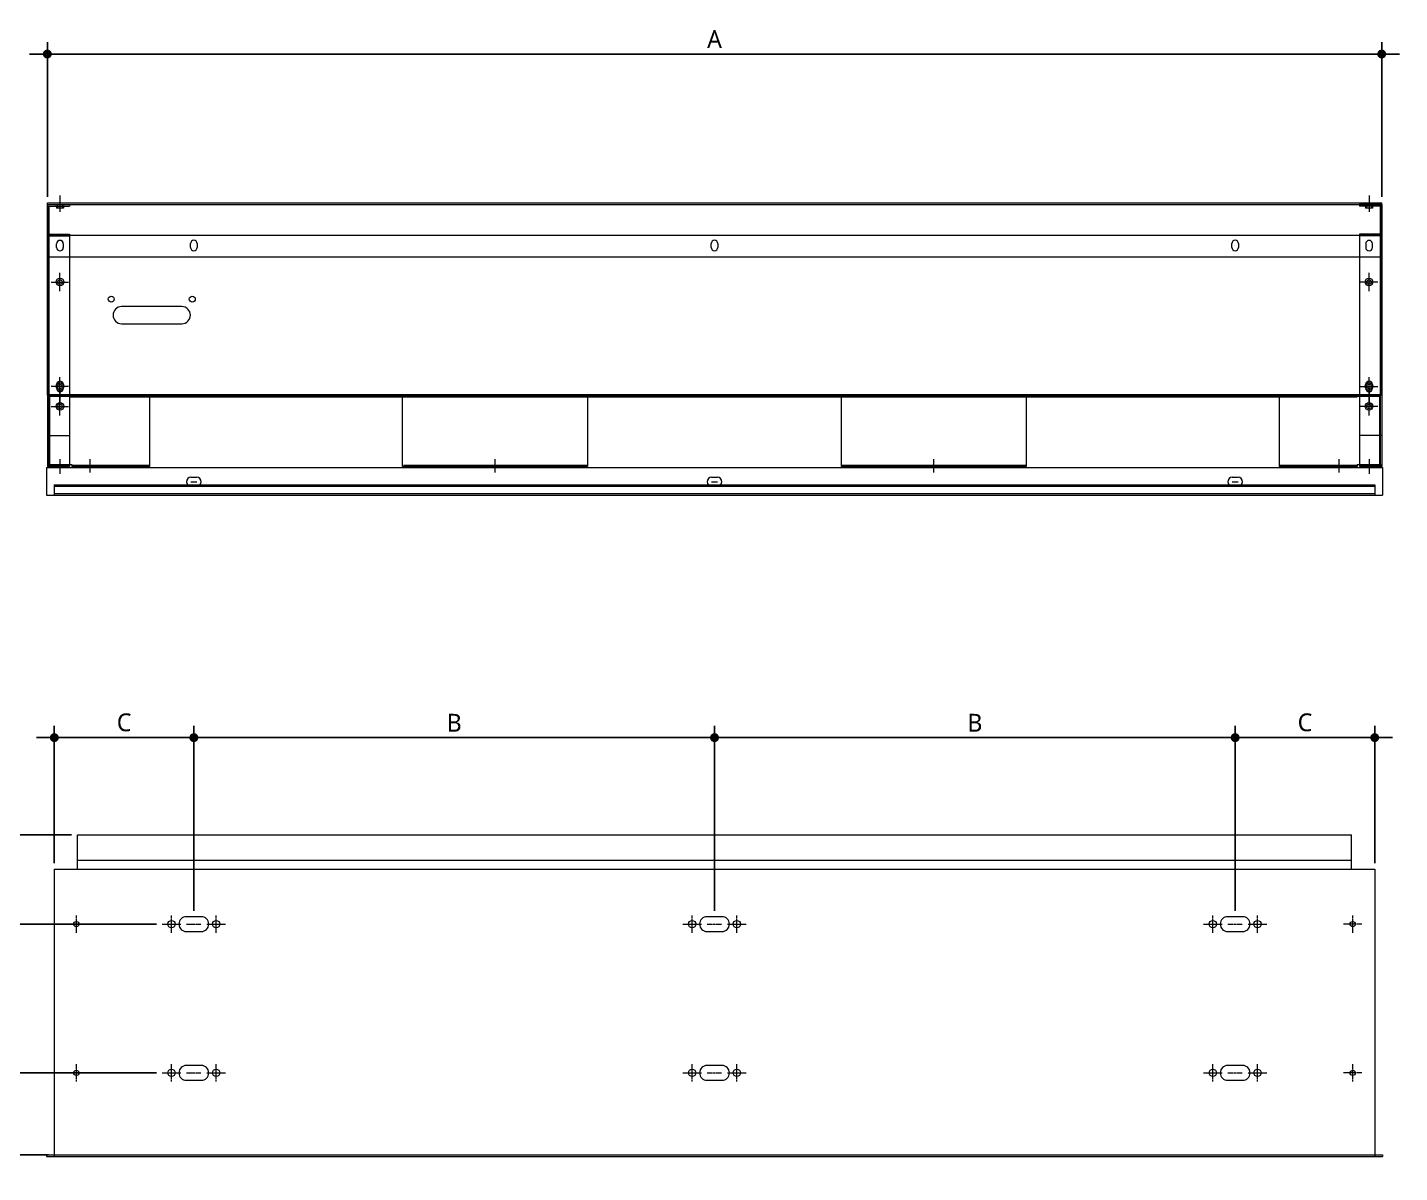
# Model space of a CAD drawing. Header units: millimetres. Extents: x 232323 to 272954, y -5343 to 8721.
# Drawn here: x 270333 to 271255, y 1495 to 2265 of the extents above; entities that cross this region are included whole.
import ezdxf

# ---------------------------------------------------------------- set-up
doc = ezdxf.new("R2010")
doc.units = ezdxf.units.MM
doc.header["$MEASUREMENT"] = 0
doc.linetypes.add('CENTER', pattern=[2, 1.25, -0.25, 0.25, -0.25])
doc.layers.get('0').update_dxf_attribs({"linetype": 'CONTINUOUS'})
doc.layers.add('A-DIMS', color=7, linetype='CONTINUOUS', lineweight=25)
doc.layers.add('A-XXXX-FIN2', color=6, linetype='CONTINUOUS', lineweight=20)
doc.styles.add('HY울릉도L', font='')
doc.styles.add('맑은고딕', font='malgun.ttf')
doc.styles.get('HY울릉도L').set_extended_font_data('HYwulM')
doc.dimstyles.new('CDIM', dxfattribs={"dimtxt": 3, "dimasz": 1.5, "dimexe": 2, "dimexo": 1, "dimgap": 1, "dimtad": 1, "dimdec": 0, "dimrnd": 0.5, "dimzin": 0, "dimdsep": 32, "dimlunit": 6, "dimtxsty": 'HY울릉도L', "dimblk1": '_CIDOT', "dimblk2": '_CIDOT', "dimsah": 1, "dimcen": 5.5, "dimclrd": 2, "dimclre": 2, "dimclrt": 7, "dimadec": 0, "dimazin": 0, "dimtfac": 1, "dimtdec": 0, "dimtix": 1, "dimtmove": 2, "dimatfit": 1, "dimldrblk": '_CIDOT', "dimfxl": 1, "dimtolj": 1, "dimtzin": 0, "dimlwd": -1, "dimarcsym": 0})

# ---------------------------------------------------------------- blocks, each defined once
blk = doc.blocks.new('_CIDOT')
at = {"color": 0, "linetype": 'ByBlock'}
blk.add_line((2, 0), (-1, 0), dxfattribs=at)
at = {"color": 0, "linetype": 'ByBlock', "const_width": 0.5}
blk.add_lwpolyline([(-0.25, 0, 1), (0.25, 0, 1)], format="xyb", close=True, dxfattribs=at)
blk = doc.blocks.new('*D74')
at = {"layer": 'A-DIMS', "lineweight": -2, "transparency": 16777216}
for p, q in [((270362.22, 1722.15), (270288.29, 1722.15)), ((270419.22, 1662.15), (270288.29, 1662.15))]:
    blk.add_line(p, q, dxfattribs=at)
at = {"layer": 'A-DIMS', "transparency": 16777216}
blk.add_line((270296.29, 1668.15), (270296.29, 1716.15), dxfattribs=at)
at = {"layer": 'A-DIMS', "transparency": 16777216, "xscale": 6, "yscale": 6, "zscale": 6}
for p, rotation in [((270296.29, 1722.15), 90), ((270296.29, 1662.15), 270)]:
    blk.add_blockref('_CIDOT', p, dxfattribs=dict(at, rotation=rotation))
at = {"layer": 'A-DIMS', "color": 3, "transparency": 16777216, "insert": (270286.09, 1692.15), "char_height": 12, "attachment_point": 5, "rotation": 90, "style": '맑은고딕'}
blk.add_mtext('\\A1;60', dxfattribs=at)
blk = doc.blocks.new('*D75')
at = {"layer": 'A-DIMS', "lineweight": -2, "transparency": 16777216}
for p, q in [((270350.62, 1703.15), (270350.62, 1795.5)), ((270444.42, 1671.15), (270444.42, 1795.5))]:
    blk.add_line(p, q, dxfattribs=at)
at = {"layer": 'A-DIMS', "transparency": 16777216}
blk.add_line((270356.62, 1787.5), (270438.42, 1787.5), dxfattribs=at)
at = {"layer": 'A-DIMS', "transparency": 16777216, "xscale": 6, "yscale": 6, "zscale": 6, "rotation": 180}
blk.add_blockref('_CIDOT', (270350.62, 1787.5), dxfattribs=at)
at = {"layer": 'A-DIMS', "transparency": 16777216, "xscale": 6, "yscale": 6, "zscale": 6}
blk.add_blockref('_CIDOT', (270444.42, 1787.5), dxfattribs=at)
at = {"layer": 'A-DIMS', "color": 3, "transparency": 16777216, "insert": (270397.52, 1797.7), "char_height": 12, "attachment_point": 5, "style": '맑은고딕'}
blk.add_mtext('\\A1;C', dxfattribs=at)
blk = doc.blocks.new('*D76')
at = {"layer": 'A-DIMS', "lineweight": -2, "transparency": 16777216}
for p, q in [((270280.29, 1722.15), (270215.69, 1722.15)), ((270341.42, 1507.15), (270215.69, 1507.15))]:
    blk.add_line(p, q, dxfattribs=at)
at = {"layer": 'A-DIMS', "transparency": 16777216}
blk.add_line((270223.69, 1513.15), (270223.69, 1716.15), dxfattribs=at)
at = {"layer": 'A-DIMS', "transparency": 16777216, "xscale": 6, "yscale": 6, "zscale": 6}
for p, rotation in [((270223.69, 1722.15), 90), ((270223.69, 1507.15), 270)]:
    blk.add_blockref('_CIDOT', p, dxfattribs=dict(at, rotation=rotation))
at = {"layer": 'A-DIMS', "color": 3, "transparency": 16777216, "insert": (270213.46, 1614.65), "char_height": 12, "attachment_point": 5, "rotation": 90, "style": '맑은고딕'}
blk.add_mtext('\\A1;215', dxfattribs=at)
blk = doc.blocks.new('*D77')
at = {"layer": 'A-DIMS', "lineweight": -2, "transparency": 16777216}
for p, q in [((270419.22, 1562.15), (270288.29, 1562.15)), ((270346.62, 1507.15), (270288.29, 1507.15))]:
    blk.add_line(p, q, dxfattribs=at)
at = {"layer": 'A-DIMS', "transparency": 16777216}
blk.add_line((270296.29, 1556.15), (270296.29, 1513.15), dxfattribs=at)
at = {"layer": 'A-DIMS', "transparency": 16777216, "xscale": 6, "yscale": 6, "zscale": 6}
for p, rotation in [((270296.29, 1562.15), 90), ((270296.29, 1507.15), 270)]:
    blk.add_blockref('_CIDOT', p, dxfattribs=dict(at, rotation=rotation))
at = {"layer": 'A-DIMS', "color": 3, "transparency": 16777216, "insert": (270286.19, 1534.65), "char_height": 12, "attachment_point": 5, "rotation": 90, "style": '맑은고딕'}
blk.add_mtext('\\A1;55', dxfattribs=at)
blk = doc.blocks.new('*D78')
at = {"layer": 'A-DIMS', "lineweight": -2, "transparency": 16777216}
for p, q in [((270418.6, 1662.15), (270288.29, 1662.15)), ((270418.6, 1562.15), (270288.29, 1562.15))]:
    blk.add_line(p, q, dxfattribs=at)
at = {"layer": 'A-DIMS', "transparency": 16777216}
blk.add_line((270296.29, 1568.15), (270296.29, 1656.15), dxfattribs=at)
at = {"layer": 'A-DIMS', "transparency": 16777216, "xscale": 6, "yscale": 6, "zscale": 6}
for p, rotation in [((270296.29, 1662.15), 90), ((270296.29, 1562.15), 270)]:
    blk.add_blockref('_CIDOT', p, dxfattribs=dict(at, rotation=rotation))
at = {"layer": 'A-DIMS', "color": 3, "transparency": 16777216, "insert": (270286.06, 1612.15), "char_height": 12, "attachment_point": 5, "rotation": 90, "style": '맑은고딕'}
blk.add_mtext('\\A1;100', dxfattribs=at)
blk = doc.blocks.new('*D79')
at = {"layer": 'A-DIMS', "lineweight": -2, "transparency": 16777216}
for p, q in [((270444.42, 1671.15), (270444.42, 1795.5)), ((270794.42, 1671.15), (270794.42, 1795.5))]:
    blk.add_line(p, q, dxfattribs=at)
at = {"layer": 'A-DIMS', "transparency": 16777216}
blk.add_line((270450.42, 1787.5), (270788.42, 1787.5), dxfattribs=at)
at = {"layer": 'A-DIMS', "transparency": 16777216, "xscale": 6, "yscale": 6, "zscale": 6, "rotation": 180}
blk.add_blockref('_CIDOT', (270444.42, 1787.5), dxfattribs=at)
at = {"layer": 'A-DIMS', "transparency": 16777216, "xscale": 6, "yscale": 6, "zscale": 6}
blk.add_blockref('_CIDOT', (270794.42, 1787.5), dxfattribs=at)
at = {"layer": 'A-DIMS', "color": 3, "transparency": 16777216, "insert": (270619.42, 1797.5), "char_height": 12, "attachment_point": 5, "style": '맑은고딕'}
blk.add_mtext('\\A1;B', dxfattribs=at)
blk = doc.blocks.new('*D80')
at = {"layer": 'A-DIMS', "lineweight": -2, "transparency": 16777216}
for p, q in [((270345.92, 2150.93), (270345.92, 2255)), ((271242.92, 2150.93), (271242.92, 2255))]:
    blk.add_line(p, q, dxfattribs=at)
at = {"layer": 'A-DIMS', "transparency": 16777216}
blk.add_line((270351.92, 2247), (271236.92, 2247), dxfattribs=at)
at = {"layer": 'A-DIMS', "transparency": 16777216, "xscale": 6, "yscale": 6, "zscale": 6, "rotation": 180}
blk.add_blockref('_CIDOT', (270345.92, 2247), dxfattribs=at)
at = {"layer": 'A-DIMS', "transparency": 16777216, "xscale": 6, "yscale": 6, "zscale": 6}
blk.add_blockref('_CIDOT', (271242.92, 2247), dxfattribs=at)
at = {"layer": 'A-DIMS', "color": 3, "transparency": 16777216, "insert": (270794.42, 2257), "char_height": 12, "attachment_point": 5, "style": '맑은고딕'}
blk.add_mtext('\\A1;A', dxfattribs=at)
blk = doc.blocks.new('*D81')
at = {"layer": 'A-DIMS', "lineweight": -2, "transparency": 16777216}
for p, q in [((271144.42, 1671.15), (271144.42, 1795.5)), ((271238.23, 1703.15), (271238.23, 1795.5))]:
    blk.add_line(p, q, dxfattribs=at)
at = {"layer": 'A-DIMS', "transparency": 16777216}
blk.add_line((271232.23, 1787.5), (271150.42, 1787.5), dxfattribs=at)
at = {"layer": 'A-DIMS', "transparency": 16777216, "xscale": 6, "yscale": 6, "zscale": 6, "rotation": 180}
blk.add_blockref('_CIDOT', (271144.42, 1787.5), dxfattribs=at)
at = {"layer": 'A-DIMS', "transparency": 16777216, "xscale": 6, "yscale": 6, "zscale": 6}
blk.add_blockref('_CIDOT', (271238.23, 1787.5), dxfattribs=at)
at = {"layer": 'A-DIMS', "color": 3, "transparency": 16777216, "insert": (271191.33, 1797.7), "char_height": 12, "attachment_point": 5, "style": '맑은고딕'}
blk.add_mtext('\\A1;C', dxfattribs=at)
blk = doc.blocks.new('*D82')
at = {"layer": 'A-DIMS', "lineweight": -2, "transparency": 16777216}
for p, q in [((270794.42, 1671.15), (270794.42, 1795.5)), ((271144.42, 1671.15), (271144.42, 1795.5))]:
    blk.add_line(p, q, dxfattribs=at)
at = {"layer": 'A-DIMS', "transparency": 16777216}
blk.add_line((271138.42, 1787.5), (270800.42, 1787.5), dxfattribs=at)
at = {"layer": 'A-DIMS', "transparency": 16777216, "xscale": 6, "yscale": 6, "zscale": 6, "rotation": 180}
blk.add_blockref('_CIDOT', (270794.42, 1787.5), dxfattribs=at)
at = {"layer": 'A-DIMS', "transparency": 16777216, "xscale": 6, "yscale": 6, "zscale": 6}
blk.add_blockref('_CIDOT', (271144.42, 1787.5), dxfattribs=at)
at = {"layer": 'A-DIMS', "color": 3, "transparency": 16777216, "insert": (270969.42, 1797.5), "char_height": 12, "attachment_point": 5, "style": '맑은고딕'}
blk.add_mtext('\\A1;B', dxfattribs=at)

msp = doc.modelspace()

# ---------------------------------------------------------------- linework, layer by layer
at = {"layer": 'A-XXXX-FIN2'}
for p, q in [((270354.42, 2151.93), (270354.42, 2140.83)), ((271234.42, 2151.93), (271234.42, 2140.83)), ((270345.92, 2146.93), (271242.92, 2146.93)), ((270345.92, 2017.63), (270345.92, 2146.93)), ((270345.92, 2145.93), (271242.92, 2145.93)), ((270345.92, 2145.83), (270345.92, 1969.73)), ((270345.92, 2145.83), (270360.92, 2145.83)), ((270345.92, 2144.83), (270360.92, 2144.83)), ((270346.92, 2144.83), (270346.92, 1969.73)), ((270352.02, 2144.33), (270352.02, 2143.33)), ((270356.82, 2143.33), (270352.02, 2143.33)), ((270352.72, 2145.33), (270352.72, 2143.33)), ((270356.12, 2145.33), (270356.12, 2143.33)), ((270356.82, 2144.33), (270356.82, 2143.33)), ((270360.92, 2145.83), (270360.92, 2144.83)), ((271242.92, 2145.83), (271227.92, 2145.83)), ((271227.92, 2145.83), (271227.92, 2144.83)), ((271242.92, 2144.83), (271227.92, 2144.83)), ((271232.02, 2144.33), (271232.02, 2143.33)), ((271236.82, 2143.33), (271232.02, 2143.33)), ((271232.72, 2145.33), (271232.72, 2143.33)), ((271236.12, 2145.33), (271236.12, 2143.33)), ((271236.82, 2144.33), (271236.82, 2143.33)), ((271241.92, 2144.83), (271241.92, 1969.73)), ((271242.92, 2017.63), (271242.92, 2146.93)), ((271242.92, 2145.83), (271242.92, 1969.73)), ((270345.92, 2125.89), (270360.92, 2125.89)), ((270345.92, 2125.16), (271242.92, 2125.16)), ((270345.92, 2124.69), (270360.92, 2124.69)), ((270360.92, 2125.89), (270360.92, 1969.73)), ((271242.92, 2125.89), (271227.92, 2125.89)), ((271227.92, 2125.89), (271227.92, 1969.73)), ((271242.92, 2124.69), (271227.92, 2124.69)), ((270352.17, 2117), (270352.17, 2119.5)), ((270356.67, 2119.5), (270356.67, 2117)), ((270442.17, 2117.05), (270442.17, 2119.55)), ((270446.67, 2119.55), (270446.67, 2117.05)), ((270792.17, 2117.05), (270792.17, 2119.55)), ((270796.67, 2119.55), (270796.67, 2117.05)), ((271142.17, 2117.05), (271142.17, 2119.55)), ((271146.67, 2119.55), (271146.67, 2117.05)), ((271232.17, 2119.5), (271232.17, 2117)), ((271236.67, 2117), (271236.67, 2119.5)), ((270345.92, 2110.75), (271242.92, 2110.75)), ((270354.42, 2087.53), (270354.42, 2099.93)), ((271234.42, 2087.53), (271234.42, 2099.93)), ((270348.59, 2093.73), (270360.24, 2093.73)), ((271240.25, 2093.73), (271228.59, 2093.73)), ((270436.37, 2077.25), (270395.87, 2077.25)), ((270395.87, 2065.75), (270436.37, 2065.75)), ((270354.42, 2017.35), (270354.42, 2029.75)), ((271234.42, 2017.35), (271234.42, 2029.75)), ((270360.24, 2023.55), (270348.59, 2023.55)), ((270352.17, 2024.8), (270352.17, 2022.3)), ((270354.42, 2022.73), (270354.42, 2011.08)), ((270356.67, 2024.8), (270356.67, 2022.3)), ((271228.59, 2023.55), (271240.25, 2023.55)), ((271232.17, 2024.8), (271232.17, 2022.3)), ((271234.42, 2022.73), (271234.42, 2011.08)), ((271236.67, 2024.8), (271236.67, 2022.3)), ((271242.92, 2017.63), (270345.92, 2017.63)), ((270347.42, 2018.1), (270347.42, 1971.2)), ((270347.42, 2018.1), (271241.42, 2018.1)), ((270347.42, 2017.1), (271241.42, 2017.1)), ((270354.42, 2003.93), (270354.42, 2016.33)), ((270360.92, 2016.63), (270360.92, 2017.63)), ((270360.92, 2016.63), (271226.42, 2016.63)), ((270414.77, 1969.7), (270414.77, 2018.1)), ((270584.77, 1969.7), (270584.77, 2018.1)), ((270709.07, 2018.1), (270709.07, 1969.7)), ((270879.77, 1969.7), (270879.77, 2018.1)), ((271003.92, 2018.1), (271003.92, 1969.7)), ((271174.07, 2018.1), (271174.07, 1969.7)), ((271226.42, 2016.63), (271226.42, 2017.63)), ((271234.42, 2003.93), (271234.42, 2016.33)), ((271241.42, 2018.1), (271241.42, 1971.2)), ((270348.59, 2010.13), (270360.24, 2010.13)), ((271240.25, 2010.13), (271228.59, 2010.13)), ((270345.92, 1990.68), (270360.92, 1990.68)), ((271242.92, 1990.68), (271227.92, 1990.68)), ((270354.42, 1974.73), (270354.42, 1964.73)), ((270374.42, 1974.7), (270374.42, 1965.7)), ((270646.92, 1965.7), (270646.92, 1974.7)), ((270941.92, 1965.7), (270941.92, 1974.7)), ((271214.42, 1965.7), (271214.42, 1974.7)), ((271234.42, 1974.73), (271234.42, 1964.73)), ((270345.42, 1969.1), (271243.42, 1969.1)), ((270345.42, 1969.1), (270345.42, 1950.5)), ((270345.92, 1970.73), (270360.92, 1970.73)), ((270345.92, 1969.73), (270360.92, 1969.73)), ((270346.92, 1970.73), (270360.92, 1970.73)), ((270347.42, 1971.2), (270362.42, 1971.2)), ((270362.42, 1971.2), (270362.42, 1969.7)), ((270362.42, 1970.7), (270414.77, 1970.7)), ((270362.42, 1969.7), (270414.77, 1969.7)), ((270584.77, 1969.7), (270709.07, 1969.7)), ((270585.27, 1970.7), (270709.07, 1970.7)), ((270879.77, 1969.7), (271003.92, 1969.7)), ((270880.27, 1970.7), (271003.92, 1970.7)), ((271174.07, 1970.7), (271226.42, 1970.7)), ((271174.07, 1969.7), (271226.42, 1969.7)), ((271226.42, 1971.2), (271241.42, 1971.2)), ((271226.42, 1971.2), (271226.42, 1969.7)), ((271241.92, 1970.73), (271227.92, 1970.73)), ((271242.92, 1970.73), (271227.92, 1970.73)), ((271242.92, 1969.73), (271227.92, 1969.73)), ((271243.42, 1969.1), (271243.42, 1950.5)), ((270350.62, 1957.5), (270350.62, 1950.5)), ((270350.62, 1957.5), (271238.22, 1957.5)), ((270350.62, 1957.5), (270364.74, 1957.5)), ((270350.62, 1956.5), (271238.22, 1956.5)), ((270442.42, 1962.5), (270446.42, 1962.5)), ((270442.42, 1959.5), (270446.42, 1959.5)), ((270442.42, 1956.5), (270446.42, 1956.5)), ((270792.41, 1962.5), (270796.41, 1962.5)), ((270792.41, 1959.5), (270796.41, 1959.5)), ((270792.41, 1956.5), (270796.41, 1956.5)), ((271142.42, 1962.5), (271146.42, 1962.5)), ((271142.42, 1959.5), (271146.42, 1959.5)), ((271142.42, 1956.5), (271146.42, 1956.5)), ((271238.22, 1957.5), (271238.22, 1950.5)), ((270345.42, 1950.5), (271243.42, 1950.5)), ((270350.62, 1951.5), (271238.22, 1951.5)), ((270366.22, 1722.15), (271222.62, 1722.15)), ((270366.22, 1699.15), (270366.22, 1722.15)), ((271222.62, 1699.15), (271222.62, 1722.15)), ((270350.62, 1699.15), (270350.62, 1506.05)), ((270350.62, 1699.15), (271238.22, 1699.15)), ((270366.22, 1705.15), (271222.62, 1705.15)), ((271238.22, 1699.15), (271238.22, 1506.05)), ((270449.42, 1667.15), (270439.42, 1667.15)), ((270449.42, 1667.15), (270439.42, 1667.15)), ((270799.42, 1667.15), (270789.42, 1667.15)), ((270799.42, 1667.15), (270789.42, 1667.15)), ((271149.42, 1667.15), (271139.42, 1667.15)), ((271149.42, 1667.15), (271139.42, 1667.15)), ((270439.42, 1657.15), (270449.42, 1657.15)), ((270439.42, 1657.15), (270449.42, 1657.15)), ((270789.42, 1657.15), (270799.42, 1657.15)), ((270789.42, 1657.15), (270799.42, 1657.15)), ((271139.42, 1657.15), (271149.42, 1657.15)), ((271139.42, 1657.15), (271149.42, 1657.15)), ((270449.42, 1567.15), (270439.42, 1567.15)), ((270449.42, 1567.15), (270439.42, 1567.15)), ((270799.42, 1567.15), (270789.42, 1567.15)), ((270799.42, 1567.15), (270789.42, 1567.15)), ((271149.42, 1567.15), (271139.42, 1567.15)), ((271149.42, 1567.15), (271139.42, 1567.15)), ((270439.42, 1557.15), (270449.42, 1557.15)), ((270439.42, 1557.15), (270449.42, 1557.15)), ((270789.42, 1557.15), (270799.42, 1557.15)), ((270789.42, 1557.15), (270799.42, 1557.15)), ((271139.42, 1557.15), (271149.42, 1557.15)), ((271139.42, 1557.15), (271149.42, 1557.15)), ((270345.42, 1507.05), (271243.42, 1507.05)), ((270345.42, 1507.05), (270345.42, 1506.05)), ((270345.42, 1506.05), (271243.42, 1506.05)), ((271243.42, 1507.05), (271243.42, 1506.05))]:
    msp.add_line(p, q, dxfattribs=at)
at = {"layer": 'A-XXXX-FIN2', "linetype": 'CENTER'}
for p, q in [((270359.22, 1662.15), (270371.62, 1662.15)), ((270365.42, 1656.32), (270365.42, 1667.97)), ((270423.22, 1662.15), (270435.62, 1662.15)), ((270429.42, 1656.32), (270429.42, 1667.97)), ((270439.42, 1662.15), (270449.42, 1662.15)), ((270453.22, 1662.15), (270465.62, 1662.15)), ((270459.42, 1656.32), (270459.42, 1667.97)), ((270773.22, 1662.15), (270785.62, 1662.15)), ((270779.42, 1656.32), (270779.42, 1667.97)), ((270789.42, 1662.15), (270799.42, 1662.15)), ((270803.22, 1662.15), (270815.62, 1662.15)), ((270809.42, 1656.32), (270809.42, 1667.97)), ((271123.22, 1662.15), (271135.62, 1662.15)), ((271129.42, 1656.32), (271129.42, 1667.97)), ((271139.42, 1662.15), (271149.42, 1662.15)), ((271153.22, 1662.15), (271165.62, 1662.15)), ((271159.42, 1656.32), (271159.42, 1667.97)), ((271229.62, 1662.15), (271217.22, 1662.15)), ((271223.42, 1656.32), (271223.42, 1667.97)), ((270359.22, 1562.15), (270371.62, 1562.15)), ((270365.42, 1556.32), (270365.42, 1567.97)), ((270423.22, 1562.15), (270435.62, 1562.15)), ((270429.42, 1556.32), (270429.42, 1567.97)), ((270439.42, 1562.15), (270449.42, 1562.15)), ((270453.22, 1562.15), (270465.62, 1562.15)), ((270459.42, 1556.32), (270459.42, 1567.97)), ((270773.22, 1562.15), (270785.62, 1562.15)), ((270779.42, 1556.32), (270779.42, 1567.97)), ((270789.42, 1562.15), (270799.42, 1562.15)), ((270803.22, 1562.15), (270815.62, 1562.15)), ((270809.42, 1556.32), (270809.42, 1567.97)), ((271123.22, 1562.15), (271135.62, 1562.15)), ((271129.42, 1556.32), (271129.42, 1567.97)), ((271139.42, 1562.15), (271149.42, 1562.15)), ((271153.22, 1562.15), (271165.62, 1562.15)), ((271159.42, 1556.32), (271159.42, 1567.97)), ((271229.62, 1562.15), (271217.22, 1562.15)), ((271223.42, 1556.32), (271223.42, 1567.97))]:
    msp.add_line(p, q, dxfattribs=at)
at = {"layer": 'A-XXXX-FIN2'}
for centre, radius in [((270354.42, 2093.73), 2.6), ((270354.42, 2093.73), 1.6), ((271234.42, 2093.73), 2.6), ((271234.42, 2093.73), 1.6), ((270388.87, 2082.25), 2), ((270443.37, 2082.25), 2), ((270354.42, 2023.55), 2.6), ((270354.42, 2023.55), 1.6), ((271234.42, 2023.55), 2.6), ((271234.42, 2023.55), 1.6), ((270354.42, 2010.13), 2.6), ((270354.42, 2010.13), 1.6), ((271234.42, 2010.13), 2.6), ((271234.42, 2010.13), 1.6), ((270365.42, 1662.15), 1.75), ((270429.42, 1662.15), 2.5), ((270429.42, 1662.15), 2.5), ((270459.42, 1662.15), 2.5), ((270459.42, 1662.15), 2.5), ((270779.42, 1662.15), 2.5), ((270779.42, 1662.15), 2.5), ((270809.42, 1662.15), 2.5), ((270809.42, 1662.15), 2.5), ((271129.42, 1662.15), 2.5), ((271129.42, 1662.15), 2.5), ((271159.42, 1662.15), 2.5), ((271159.42, 1662.15), 2.5), ((271223.42, 1662.15), 1.75), ((271223.42, 1662.15), 1.75), ((270365.42, 1562.15), 1.75), ((270429.42, 1562.15), 2.5), ((270429.42, 1562.15), 2.5), ((270459.42, 1562.15), 2.5), ((270459.42, 1562.15), 2.5), ((270779.42, 1562.15), 2.5), ((270779.42, 1562.15), 2.5), ((270809.42, 1562.15), 2.5), ((270809.42, 1562.15), 2.5), ((271129.42, 1562.15), 2.5), ((271129.42, 1562.15), 2.5), ((271159.42, 1562.15), 2.5), ((271159.42, 1562.15), 2.5), ((271223.42, 1562.15), 1.75), ((271223.42, 1562.15), 1.75)]:
    msp.add_circle(centre, radius, dxfattribs=at)
for centre, radius, start, end in [((270351.52, 2144.33), 0.5, 0, 90), ((270352.22, 2145.33), 0.5, 0, 90), ((270356.62, 2145.33), 0.5, 90, 180), ((270357.32, 2144.33), 0.5, 90, 180), ((271231.52, 2144.33), 0.5, 0, 90), ((271232.22, 2145.33), 0.5, 0, 90), ((271236.62, 2145.33), 0.5, 90, 180), ((271237.32, 2144.33), 0.5, 90, 180), ((270354.42, 2119.5), 2.25, 0, 180), ((270444.42, 2119.55), 2.25, 0, 180), ((270794.42, 2119.55), 2.25, 0, 180), ((271144.42, 2119.55), 2.25, 0, 180), ((271234.42, 2119.5), 2.25, 0, 180), ((270354.42, 2117), 2.25, 180, 0), ((270444.42, 2117.05), 2.25, 180, 0), ((270794.42, 2117.05), 2.25, 180, 0), ((271144.42, 2117.05), 2.25, 180, 0), ((271234.42, 2117), 2.25, 180, 0), ((270395.87, 2071.5), 5.75, 90, 270), ((270436.37, 2071.5), 5.75, 270, 90), ((270354.42, 2024.8), 2.25, 0, 180), ((270354.42, 2022.3), 2.25, 180, 0), ((271234.42, 2024.8), 2.25, 0, 180), ((271234.42, 2022.3), 2.25, 180, 0), ((270442.42, 1959.5), 3, 90, 270), ((270446.42, 1959.5), 3, 270, 90), ((270792.41, 1959.5), 3, 90, 270), ((270796.41, 1959.5), 3, 270, 90), ((271142.42, 1959.5), 3, 90, 270), ((271146.42, 1959.5), 3, 270, 90), ((270439.42, 1662.15), 5, 90, 270), ((270439.42, 1662.15), 5, 90, 270), ((270449.42, 1662.15), 5, 270, 90), ((270449.42, 1662.15), 5, 270, 90), ((270789.42, 1662.15), 5, 90, 270), ((270789.42, 1662.15), 5, 90, 270), ((270799.42, 1662.15), 5, 270, 90), ((270799.42, 1662.15), 5, 270, 90), ((271139.42, 1662.15), 5, 90, 270), ((271139.42, 1662.15), 5, 90, 270), ((271149.42, 1662.15), 5, 270, 90), ((271149.42, 1662.15), 5, 270, 90), ((270439.42, 1562.15), 5, 90, 270), ((270439.42, 1562.15), 5, 90, 270), ((270449.42, 1562.15), 5, 270, 90), ((270449.42, 1562.15), 5, 270, 90), ((270789.42, 1562.15), 5, 90, 270), ((270789.42, 1562.15), 5, 90, 270), ((270799.42, 1562.15), 5, 270, 90), ((270799.42, 1562.15), 5, 270, 90), ((271139.42, 1562.15), 5, 90, 270), ((271139.42, 1562.15), 5, 90, 270), ((271149.42, 1562.15), 5, 270, 90), ((271149.42, 1562.15), 5, 270, 90)]:
    msp.add_arc(centre, radius, start, end, dxfattribs=at)

# ---------------------------------------------------------------- dimensions: what is measured, and where the dimension line sits
at = {"layer": 'A-DIMS'}
for base, p1, p2, text, picture, middle in [((271242.92, 2247), (270345.92, 2146.93), (271242.92, 2146.93), 'A', '*D80', (270794.42, 2257)), ((270444.42, 1787.5), (270350.62, 1699.15), (270444.42, 1667.15), 'C', '*D75', (270397.52, 1797.7)), ((270794.42, 1787.5), (270444.42, 1667.15), (270794.42, 1667.15), 'B', '*D79', (270619.42, 1797.5))]:
    dim = msp.add_linear_dim(base=base, p1=p1, p2=p2, text=text, dimstyle='CDIM', override={"dimscale": 4, "dimtxsty": '맑은고딕', "dimclrd": 256, "dimclre": 256, "dimclrt": 3}, dxfattribs=at)
    dim.commit()
    dim.dimension.update_dxf_attribs({"geometry": picture, "text_midpoint": middle})
for base, p1, p2, text, picture, middle in [((270794.42, 1787.5), (271144.42, 1667.15), (270794.42, 1667.15), 'B', '*D82', (270969.42, 1797.5)), ((271144.42, 1787.5), (271238.23, 1699.15), (271144.42, 1667.15), 'C', '*D81', (271191.33, 1797.7))]:
    dim = msp.add_linear_dim(base=base, p1=p1, p2=p2, angle=180, text=text, dimstyle='CDIM', override={"dimscale": 4, "dimtxsty": '맑은고딕', "dimclrd": 256, "dimclre": 256, "dimclrt": 3}, dxfattribs=at)
    dim.commit()
    dim.dimension.update_dxf_attribs({"geometry": picture, "text_midpoint": middle})
for base, p1, p2, picture, middle in [((270223.69, 1722.15), (270345.42, 1507.15), (270284.29, 1722.15), '*D76', (270213.46, 1614.65)), ((270296.29, 1722.15), (270423.22, 1662.15), (270366.22, 1722.15), '*D74', (270286.09, 1692.15)), ((270296.29, 1662.15), (270422.6, 1562.15), (270422.6, 1662.15), '*D78', (270286.06, 1612.15)), ((270296.29, 1507.15), (270423.22, 1562.15), (270350.62, 1507.15), '*D77', (270286.19, 1534.65))]:
    dim = msp.add_linear_dim(base=base, p1=p1, p2=p2, angle=90, dimstyle='CDIM', override={"dimscale": 4, "dimtxsty": '맑은고딕', "dimclrd": 256, "dimclre": 256, "dimclrt": 3}, dxfattribs=at)
    dim.commit()
    dim.dimension.update_dxf_attribs({"geometry": picture, "text_midpoint": middle})

doc.saveas('drawing.dxf')
